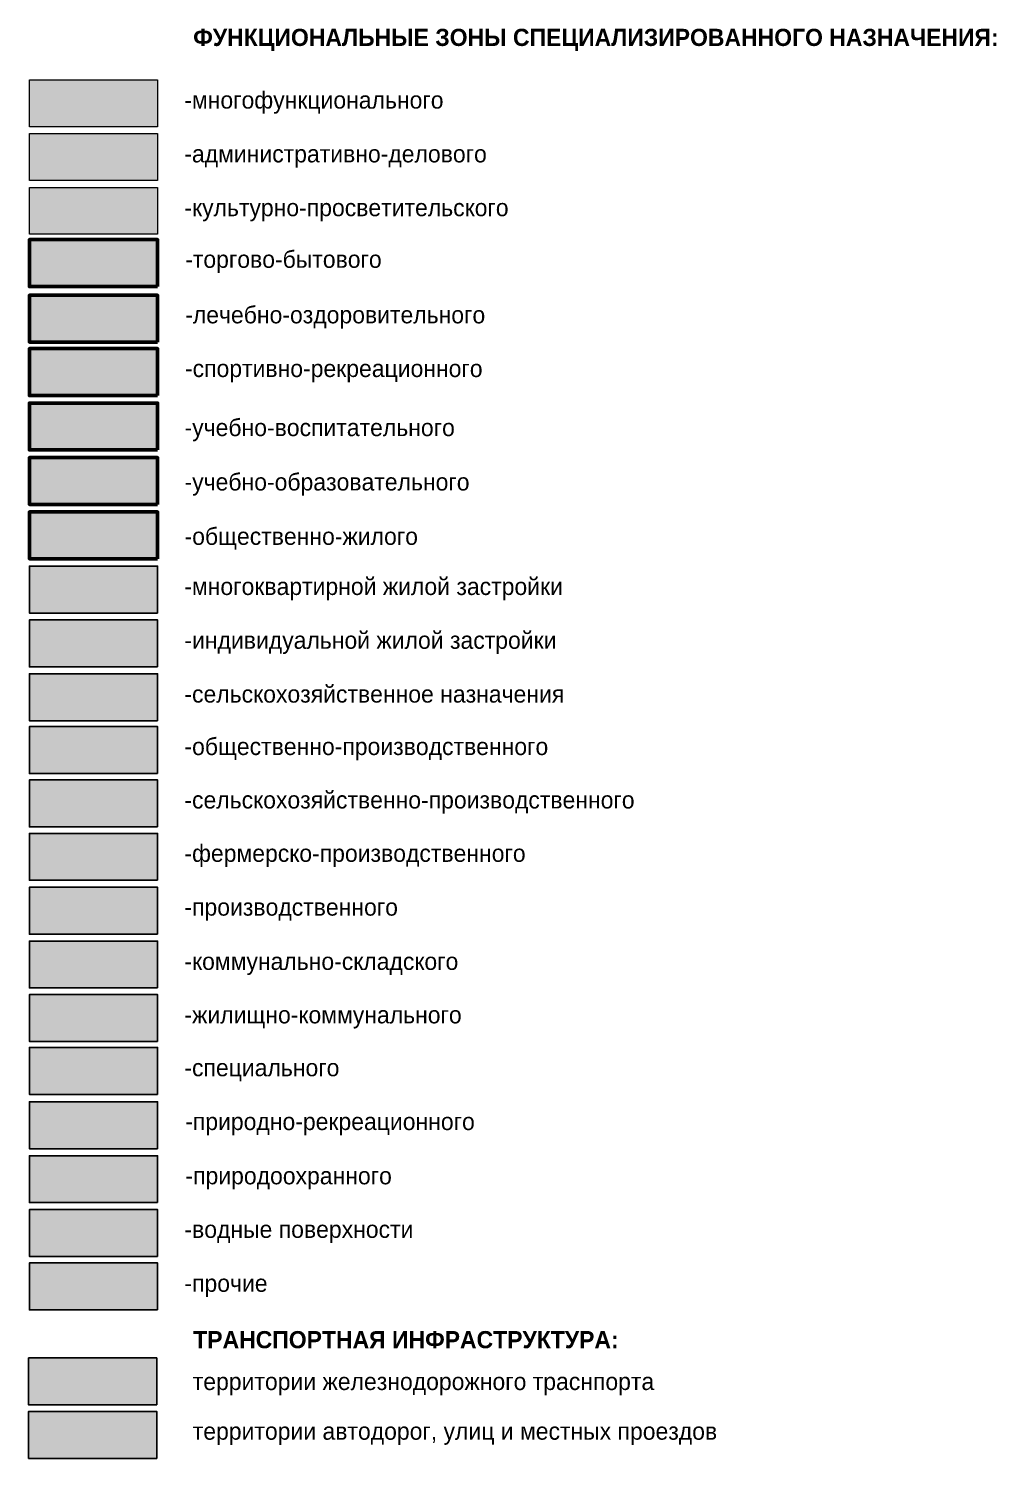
# Model space of a CAD drawing. Header units: inches. Extents: x 3360 to 6101, y 1506 to 2755.
# Drawn here: x 3360 to 4205, y 1506 to 2755 of the extents above; entities that cross this region are included whole.
import ezdxf

# ---------------------------------------------------------------- set-up
doc = ezdxf.new("R2010")
doc.units = ezdxf.units.IN
doc.header["$MEASUREMENT"] = 0
for name, color, linetype, true_color in [('1001 Зона административно-делового назначения', 9, 'Continuous', 0xcbb2cc), ('1003 Зона культурно-просветительного назначения', 21, 'Continuous', 0xf99f9f), ('1004 Зона торгово-бытового назначения', 31, 'Continuous', 0xf4b598), ('2001 Зона индивидуальной жилой застройки', 41, 'Continuous', 0xe5e57f), ('2002 Зона многоквартирной жилой застройки', 41, 'Continuous', 0xf9e79f), ('2003 Зона учебно-воспитательного назначения', 254, 'Continuous', 0xcde1b7), ('3003 Зона специального назначения', 9, 'Continuous', 0xc7d1c7), ('3004 Зона жилищно-коммунального назначения', 9, 'Continuous', 0xd7c6c1), ('5000 Территории улиц и дорог', 7, 'Continuous', 0xffffff), ('7000 Водные поверхности', 165, 'Continuous', 0x336699), ('ВРИ_14_Производственная деятельность', 254, 'Continuous', 0xcfd1eb), ('ВРИ_18_Охрана природных территорий', 77, 'Continuous', 0x597f47), ('ВРИ_19_Внешний транспорт', 253, 'Continuous', 0xada4a0), ('ВРИ_24_Фермерское хозяйство Огородничество Садоводство', 254, 'Continuous', 0xe8f2c7), ('ВРИ_25_Скотоводство Сельскохозяйственное произволство', 52, 'Continuous', 0xc0c000), ('ВРИ_26_Сельскохозяйственное производство', 33, 'Continuous', 0xb8a47f), ('ВРИ_28_Общественно-жтлое назначение', 33, 'Continuous', 0xee8e62), ('ВРИ_33_Многофункционального назначения', 243, 'Continuous', 0xc07c7e), ('ВРИ_4_Здравоохранение', 9, 'Continuous', 0xb0d9d5), ('ВРИ_6_Общее и высшее образование', 9, 'Continuous', 0xd5a9aa), ('ВРИ_9_Спорт', 71, 'Continuous', 0xb9e592), ('ОБЩ ОЗЕЛЕНЕИЕ', 9, 'Continuous', 0xc0e3b5)]:
    doc.layers.add(name, color=color, linetype=linetype, true_color=true_color)
for name, color, linetype, lineweight, true_color in [('1300 Зона общественно-производственного назначения', 253, 'Continuous', 50, 0xad84ae), ('3001 Зона коммунально-складского назначения', 254, 'Continuous', 50, 0xdcd5b6), ('4001 Зона природно-рекреационного назначения', 9, 'Continuous', 50, 0xc0e3b5), ('ОБЩЕСТВЕННАЯ СУЩ', 31, 'Continuous', 53, 0xf4b598), ('Подложка', 7, 'Continuous', 0, 0xf7faf5)]:
    doc.layers.add(name, color=color, linetype=linetype, lineweight=lineweight, true_color=true_color)
doc.layers.add('Линии постороения', color=255, linetype='Continuous', lineweight=53)
doc.layers.add('ЭКСПЛИКАЦИЯ', color=7, linetype='Continuous', lineweight=53)
doc.layers.add('РАМКА', color=7, linetype='Continuous')
doc.styles.add('PLANSHET', font='simplex.shx', dxfattribs={"height": 20})

msp = doc.modelspace()

# ---------------------------------------------------------------- hatches: boundary and pattern name
at = {"layer": '1001 Зона административно-делового назначения', "linetype": 'ByBlock'}
msp.add_hatch(color=256, dxfattribs=at).paths.add_polyline_path([(3472.3, 2622.8), (3360.3, 2622.8), (3360.3, 2663.8), (3472.3, 2663.8)])
at = {"layer": '1003 Зона культурно-просветительного назначения', "linetype": 'Continuous'}
h = msp.add_hatch(color=256, dxfattribs=at)
h.dxf.hatch_style = 1
h.paths.add_polyline_path([(3472.3, 2575.8), (3360.3, 2575.8), (3360.3, 2616.8), (3472.3, 2616.8)])
at = {"layer": '1004 Зона торгово-бытового назначения'}
h = msp.add_hatch(color=256, dxfattribs=at)
h.dxf.hatch_style = 1
h.paths.add_polyline_path([(3472.3, 2530.1), (3360.3, 2530.1), (3360.3, 2571.1), (3472.3, 2571.1)])
at = {"layer": '1300 Зона общественно-производственного назначения'}
h = msp.add_hatch(color=256, dxfattribs=at)
h.dxf.hatch_style = 1
h.paths.add_polyline_path([(3472.3, 2104.7), (3360.3, 2104.7), (3360.3, 2145.7), (3472.3, 2145.7)])
at = {"layer": '2001 Зона индивидуальной жилой застройки'}
h = msp.add_hatch(color=256, dxfattribs=at)
h.dxf.hatch_style = 1
h.paths.add_polyline_path([(3472.3, 2197.9), (3360.3, 2197.9), (3360.3, 2238.9), (3472.3, 2238.9)])
at = {"layer": '2002 Зона многоквартирной жилой застройки'}
h = msp.add_hatch(color=256, dxfattribs=at)
h.dxf.hatch_style = 1
h.paths.add_polyline_path([(3472.3, 2244.9), (3360.3, 2244.9), (3360.3, 2285.9), (3472.3, 2285.9)])
at = {"layer": '2003 Зона учебно-воспитательного назначения'}
h = msp.add_hatch(color=256, dxfattribs=at)
h.dxf.hatch_style = 1
h.paths.add_polyline_path([(3472.3, 2387.4), (3360.3, 2387.4), (3360.3, 2428.4), (3472.3, 2428.4)])
at = {"layer": '3001 Зона коммунально-складского назначения'}
h = msp.add_hatch(color=256, dxfattribs=at)
h.dxf.hatch_style = 1
h.paths.add_polyline_path([(3472.3, 1917.4), (3360.3, 1917.4), (3360.3, 1958.4), (3472.3, 1958.4)])
at = {"layer": '3003 Зона специального назначения'}
msp.add_hatch(color=256, dxfattribs=at).paths.add_polyline_path([(3472.3, 1824.5), (3360.3, 1824.5), (3360.3, 1865.5), (3472.3, 1865.5)])
at = {"layer": '3004 Зона жилищно-коммунального назначения', "linetype": 'Continuous'}
h = msp.add_hatch(color=256, dxfattribs=at)
h.dxf.hatch_style = 1
h.paths.add_polyline_path([(3472.3, 1870.7), (3360.3, 1870.7), (3360.3, 1911.7), (3472.3, 1911.7)])
at = {"layer": '4001 Зона природно-рекреационного назначения', "linetype": 'Continuous'}
h = msp.add_hatch(color=256, dxfattribs=at)
h.dxf.hatch_style = 1
h.paths.add_polyline_path([(3472.3, 1777), (3360.3, 1777), (3360.3, 1818), (3472.3, 1818)])
at = {"layer": '5000 Территории улиц и дорог'}
h = msp.add_hatch(color=256, dxfattribs=at)
h.dxf.hatch_style = 1
h.paths.add_polyline_path([(3471.5, 1506.5), (3359.5, 1506.5), (3359.5, 1547.5), (3471.5, 1547.5)])
at = {"layer": '7000 Водные поверхности'}
h = msp.add_hatch(color=256, dxfattribs=at)
h.dxf.hatch_style = 1
h.paths.add_polyline_path([(3472.3, 1682.9), (3360.3, 1682.9), (3360.3, 1723.9), (3472.3, 1723.9)])
at = {"layer": 'ВРИ_14_Производственная деятельность'}
h = msp.add_hatch(color=256, dxfattribs=at)
h.dxf.hatch_style = 1
h.paths.add_polyline_path([(3472.3, 1964.4), (3360.3, 1964.4), (3360.3, 2005.4), (3472.3, 2005.4)])
at = {"layer": 'ВРИ_18_Охрана природных территорий'}
h = msp.add_hatch(color=256, dxfattribs=at)
h.dxf.hatch_style = 1
h.paths.add_polyline_path([(3472.3, 1729.9), (3360.3, 1729.9), (3360.3, 1770.9), (3472.3, 1770.9)])
at = {"layer": 'ВРИ_19_Внешний транспорт'}
h = msp.add_hatch(color=256, dxfattribs=at)
h.dxf.hatch_style = 1
h.paths.add_polyline_path([(3471.5, 1553.2), (3359.5, 1553.2), (3359.5, 1594.2), (3471.5, 1594.2)])
at = {"layer": 'ВРИ_24_Фермерское хозяйство Огородничество Садоводство'}
h = msp.add_hatch(color=256, dxfattribs=at)
h.dxf.hatch_style = 1
h.paths.add_polyline_path([(3472.3, 2150.9), (3360.3, 2150.9), (3360.3, 2191.9), (3472.3, 2191.9)])
at = {"layer": 'ВРИ_25_Скотоводство Сельскохозяйственное произволство'}
h = msp.add_hatch(color=256, dxfattribs=at)
h.dxf.hatch_style = 1
h.paths.add_polyline_path([(3472.3, 2011.5), (3360.3, 2011.5), (3360.3, 2052.5), (3472.3, 2052.5)])
at = {"layer": 'ВРИ_26_Сельскохозяйственное производство'}
h = msp.add_hatch(color=256, dxfattribs=at)
h.dxf.hatch_style = 1
h.paths.add_polyline_path([(3472.3, 2058.1), (3360.3, 2058.1), (3360.3, 2099.1), (3472.3, 2099.1)])
at = {"layer": 'ВРИ_28_Общественно-жтлое назначение'}
h = msp.add_hatch(color=256, dxfattribs=at)
h.dxf.hatch_style = 1
h.paths.add_polyline_path([(3472.3, 2292.3), (3360.3, 2292.3), (3360.3, 2333.3), (3472.3, 2333.3)])
at = {"layer": 'ВРИ_33_Многофункционального назначения'}
h = msp.add_hatch(color=256, dxfattribs=at)
h.dxf.hatch_style = 1
h.paths.add_polyline_path([(3472.3, 2669.8), (3360.3, 2669.8), (3360.3, 2710.8), (3472.3, 2710.8)])
at = {"layer": 'ВРИ_4_Здравоохранение'}
h = msp.add_hatch(color=256, dxfattribs=at)
h.dxf.hatch_style = 1
h.paths.add_polyline_path([(3472.3, 2481.6), (3360.3, 2481.6), (3360.3, 2522.6), (3472.3, 2522.6)])
at = {"layer": 'ВРИ_6_Общее и высшее образование'}
h = msp.add_hatch(color=256, dxfattribs=at)
h.dxf.hatch_style = 1
h.paths.add_polyline_path([(3472.3, 2339.8), (3360.3, 2339.8), (3360.3, 2380.8), (3472.3, 2380.8)])
at = {"layer": 'ВРИ_9_Спорт'}
h = msp.add_hatch(color=256, dxfattribs=at)
h.dxf.hatch_style = 1
h.paths.add_polyline_path([(3472.3, 2434.9), (3360.3, 2434.9), (3360.3, 2475.9), (3472.3, 2475.9)])
at = {"layer": 'Подложка'}
h = msp.add_hatch(color=256, dxfattribs=at)
h.dxf.hatch_style = 1
h.paths.add_polyline_path([(3472.3, 1636.2), (3360.3, 1636.2), (3360.3, 1677.2), (3472.3, 1677.2)])

# ---------------------------------------------------------------- linework, layer by layer
at = {"layer": '7000 Водные поверхности'}
msp.add_lwpolyline([(3472.3, 1682.9), (3360.3, 1682.9), (3360.3, 1723.9), (3472.3, 1723.9)], close=True, dxfattribs=at)
at = {"layer": 'Линии постороения'}
for points in [[(3472.3, 2481.6), (3360.3, 2481.6), (3360.3, 2522.6), (3472.3, 2522.6)], [(3472.3, 2434.9), (3360.3, 2434.9), (3360.3, 2475.9), (3472.3, 2475.9)], [(3472.3, 2387.4), (3360.3, 2387.4), (3360.3, 2428.4), (3472.3, 2428.4)], [(3472.3, 2339.8), (3360.3, 2339.8), (3360.3, 2380.8), (3472.3, 2380.8)], [(3472.3, 2292.3), (3360.3, 2292.3), (3360.3, 2333.3), (3472.3, 2333.3)]]:
    msp.add_lwpolyline(points, close=True, dxfattribs=at)
at = {"layer": 'ОБЩ ОЗЕЛЕНЕИЕ'}
msp.add_lwpolyline([(3472.3, 1777), (3360.3, 1777), (3360.3, 1818), (3472.3, 1818)], close=True, dxfattribs=at)
at = {"layer": 'ОБЩЕСТВЕННАЯ СУЩ'}
msp.add_lwpolyline([(3472.3, 2530.1), (3360.3, 2530.1), (3360.3, 2571.1), (3472.3, 2571.1)], close=True, dxfattribs=at)
at = {"layer": 'Подложка'}
for points in [[(3472.3, 1636.2), (3360.3, 1636.2), (3360.3, 1677.2), (3472.3, 1677.2)], [(3471.5, 1506.5), (3359.5, 1506.5), (3359.5, 1547.5), (3471.5, 1547.5)]]:
    msp.add_lwpolyline(points, close=True, dxfattribs=at)
at = {"layer": 'РАМКА'}
for points in [[(3472.3, 2530.1), (3360.3, 2530.1), (3360.3, 2571.1), (3472.3, 2571.1)], [(3472.3, 2530.1), (3360.3, 2530.1), (3360.3, 2571.1), (3472.3, 2571.1)], [(3472.3, 2481.6), (3360.3, 2481.6), (3360.3, 2522.6), (3472.3, 2522.6)], [(3472.3, 2434.9), (3360.3, 2434.9), (3360.3, 2475.9), (3472.3, 2475.9)], [(3472.3, 2387.4), (3360.3, 2387.4), (3360.3, 2428.4), (3472.3, 2428.4)], [(3472.3, 2339.8), (3360.3, 2339.8), (3360.3, 2380.8), (3472.3, 2380.8)], [(3472.3, 2292.3), (3360.3, 2292.3), (3360.3, 2333.3), (3472.3, 2333.3)], [(3472.3, 2244.9), (3360.3, 2244.9), (3360.3, 2285.9), (3472.3, 2285.9)], [(3472.3, 2197.9), (3360.3, 2197.9), (3360.3, 2238.9), (3472.3, 2238.9)], [(3472.3, 2150.9), (3360.3, 2150.9), (3360.3, 2191.9), (3472.3, 2191.9)], [(3472.3, 2104.7), (3360.3, 2104.7), (3360.3, 2145.7), (3472.3, 2145.7)], [(3472.3, 2058.1), (3360.3, 2058.1), (3360.3, 2099.1), (3472.3, 2099.1)], [(3472.3, 2011.5), (3360.3, 2011.5), (3360.3, 2052.5), (3472.3, 2052.5)], [(3472.3, 1964.4), (3360.3, 1964.4), (3360.3, 2005.4), (3472.3, 2005.4)], [(3472.3, 1917.4), (3360.3, 1917.4), (3360.3, 1958.4), (3472.3, 1958.4)], [(3472.3, 1870.7), (3360.3, 1870.7), (3360.3, 1911.7), (3472.3, 1911.7)], [(3472.3, 1824.5), (3360.3, 1824.5), (3360.3, 1865.5), (3472.3, 1865.5)], [(3472.3, 1777), (3360.3, 1777), (3360.3, 1818), (3472.3, 1818)], [(3472.3, 1729.9), (3360.3, 1729.9), (3360.3, 1770.9), (3472.3, 1770.9)], [(3472.3, 1682.9), (3360.3, 1682.9), (3360.3, 1723.9), (3472.3, 1723.9)], [(3472.3, 1636.2), (3360.3, 1636.2), (3360.3, 1677.2), (3472.3, 1677.2)], [(3471.5, 1553.2), (3359.5, 1553.2), (3359.5, 1594.2), (3471.5, 1594.2)], [(3471.5, 1506.5), (3359.5, 1506.5), (3359.5, 1547.5), (3471.5, 1547.5)]]:
    msp.add_lwpolyline(points, close=True, dxfattribs=at)
at = {"layer": 'ЭКСПЛИКАЦИЯ', "lineweight": 5}
for points in [[(3472.3, 2669.8), (3360.3, 2669.8), (3360.3, 2710.8), (3472.3, 2710.8)], [(3472.3, 2622.8), (3360.3, 2622.8), (3360.3, 2663.8), (3472.3, 2663.8)], [(3472.3, 2575.8), (3360.3, 2575.8), (3360.3, 2616.8), (3472.3, 2616.8)]]:
    msp.add_lwpolyline(points, close=True, dxfattribs=at)

# ---------------------------------------------------------------- texts
at = {"layer": 'ЭКСПЛИКАЦИЯ', "color": 1, "char_height": 15, "attachment_point": 1, "style": 'PLANSHET'}
for s, width, insert in [('{\\fCentury Gothic|b1|i0|c204|p34;\\C7;ФУНКЦИОНАЛЬНЫЕ ЗОНЫ\\fCentury Gothic|b1|i0|c0|p34; \\fCentury Gothic|b1|i0|c204|p34;СПЕЦИАЛИЗИРОВАННОГО НАЗНАЧЕНИЯ:}', 772.077, (3503.4, 2755.3)), ('{\\fCentury Gothic|b0|i0|c204|p34;\\C7;-многофункционального}', 412.086, (3495.6, 2700.6)), ('{\\fCentury Gothic|b0|i0|c204|p34;\\C7;-административно-делового}', 412.086, (3495.6, 2653.6)), ('{\\fCentury Gothic|b0|i0|c204|p34;\\C7;-культурно-просветительского}', 369.293, (3495.7, 2606.6)), ('{\\fCentury Gothic|b0|i0|c204|p34;\\C7;-торгово-бытового}', 369.293, (3496.4, 2561.5)), ('{\\fCentury Gothic|b0|i0|c204|p34;\\C7;-лечебно-оздоровительного}', 369.293, (3496.4, 2513)), ('{\\fCentury Gothic|b0|i0|c204|p34;\\C7;-спортивно-рекреационного}', 507.534, (3496.2, 2466.1)), ('{\\fCentury Gothic|b0|i0|c204|p34;\\C7;-учебно-воспитательного}', 746.946, (3495.8, 2414.5)), ('{\\fCentury Gothic|b0|i0|c204|p34;\\C7;-учебно-образовательного}', 746.946, (3495.8, 2367)), ('{\\fCentury Gothic|b0|i0|c204|p34;\\C7;-общественно-жилого}', 746.946, (3495.8, 2319.5)), ('{\\fCentury Gothic|b0|i0|c204|p34;\\C7;-многоквартирной жилой застройки}', 412.086, (3495.6, 2275.7)), ('{\\fCentury Gothic|b0|i0|c204|p34;\\C7;-индивидуальной жилой застройки}', 369.293, (3495.7, 2228.7)), ('{\\fCentury Gothic|b0|i0|c204|p34;\\C7;-сельскохозяйственное назначения}', 369.293, (3495.7, 2181.7)), ('{\\fCentury Gothic|b0|i0|c204|p34;\\C7;-общественно-производственного}', 507.534, (3495.7, 2135.9)), ('{\\fCentury Gothic|b0|i0|c204|p34;\\C7;-сельскохозяйственно-производственного}', 507.534, (3495.7, 2089.2)), ('{\\fCentury Gothic|b0|i0|c204|p34;\\C7;-фермерско-производственного}', 507.534, (3495.7, 2042.6)), ('{\\fCentury Gothic|b0|i0|c204|p34;\\C7;-производственного}', 507.534, (3495.7, 1995.6)), ('{\\fCentury Gothic|b0|i0|c204|p34;\\C7;-коммунально-складского}', 369.293, (3495.7, 1948.2)), ('{\\fCentury Gothic|b0|i0|c204|p34;\\C7;-жилищно-коммунального}', 369.293, (3495.7, 1901.5)), ('{\\fCentury Gothic|b0|i0|c204|p34;\\C7;-специального}', 369.293, (3495.7, 1855.3)), ('{\\fCentury Gothic|b0|i0|c204|p34;\\C7;-природно-рекреационного}', 369.293, (3496.4, 1808.3)), ('{\\fCentury Gothic|b0|i0|c204|p34;\\C7;-природоохранного}', 369.293, (3496.6, 1760.9)), ('{\\fCentury Gothic|b0|i0|c204|p34;\\C7;-водные поверхности}', 369.293, (3495.7, 1714.1)), ('{\\fCentury Gothic|b0|i0|c204|p34;\\C7;-прочие}', 369.293, (3495.7, 1667)), ('{\\fCentury Gothic|b1|i0|c204|p34;\\C7;ТРАНСПОРТНАЯ ИНФРАСТРУКТУРА:}', 532.566, (3503.4, 1617.7)), ('{\\fCentury Gothic|b0|i0|c204|p34;\\C7;территории железнодорожного траснпорта}', 645.668, (3503, 1581.2)), ('{\\fCentury Gothic|b0|i0|c204|p34;\\C7;территории автодорог, улиц и местных проездов}', 645.668, (3503, 1537.8))]:
    msp.add_mtext_dynamic_manual_height_columns(s, width=width, gutter_width=100, heights=[0], dxfattribs=dict(at, insert=insert))

doc.saveas('drawing.dxf')
